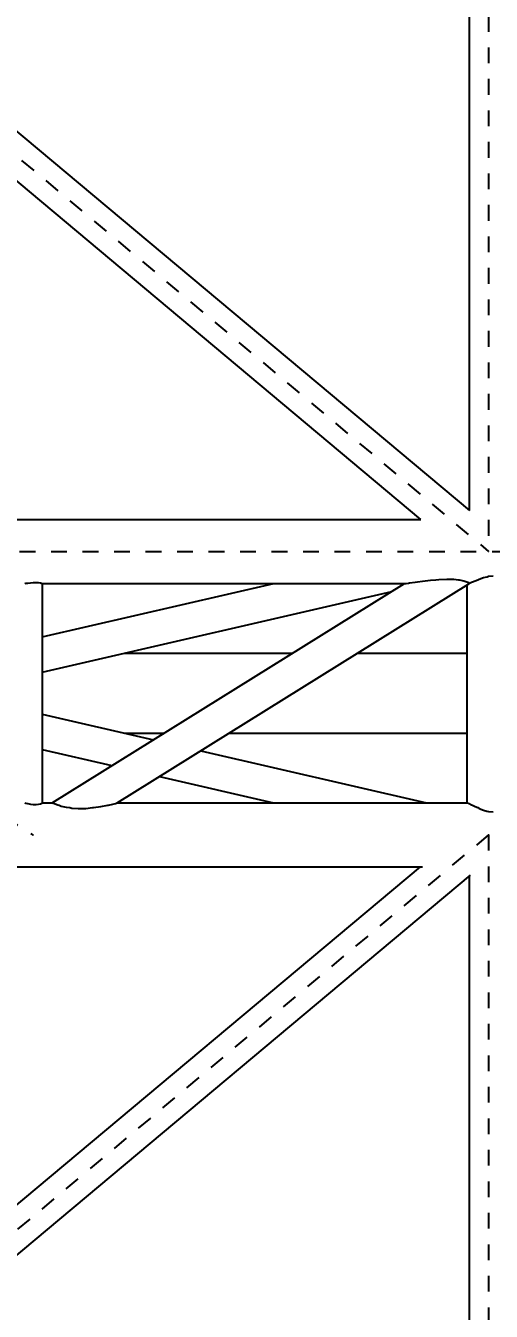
# Model space of a CAD drawing. Header units: millimetres. Extents: x 149919 to 150445, y 136651 to 136866.
# Drawn here: x 150390.61 to 150393.57, y 136738.25 to 136746.41 of the extents above; entities that cross this region are included whole.
import ezdxf

# ---------------------------------------------------------------- set-up
doc = ezdxf.new("R2010")
doc.units = ezdxf.units.MM
doc.header["$LTSCALE"] = 0.25
doc.linetypes.add('CENTER', pattern=[50.8, 31.75, -6.35, 6.35, -6.35])
doc.linetypes.add('XKITLINE00', pattern=[0])
doc.styles.add('ROMANS', font='romans.shx')
doc.dimstyles.new('MD300', dxfattribs={"dimtxt": 2.5, "dimasz": 2.5, "dimexe": 1, "dimexo": 1, "dimgap": 0.5, "dimtad": 1, "dimdec": 1, "dimlfac": 50, "dimrnd": 0.5, "dimdsep": 46, "dimtxsty": 'ROMANS', "dimcen": 1, "dimclrd": 146, "dimclre": 146, "dimclrt": 30, "dimadec": 1, "dimazin": 2, "dimtfac": 1, "dimtdec": 1, "dimtmove": 0, "dimatfit": 1, "dimfxl": 1, "dimtolj": 1, "dimtzin": 0, "dimlwd": -1, "dimlwe": -1, "dimarcsym": 0})

# ---------------------------------------------------------------- blocks, each defined once
blk = doc.blocks.new('çatıı')
at = {"color": 8, "linetype": 'CENTER'}
for p, q in [((25173.61, 10730.27), (25173.61, 9270.27)), ((24340.44, 9967.92), (25173.61, 9270.27)), ((24593.95, 9270.27), (24884.52, 9090.27)), ((24815.89, 9270.27), (26261.34, 9270.27)), ((25173.61, 9090.27), (23430, 7630.27)), ((25173.61, 9090.27), (25173.61, 7630.27))]:
    blk.add_line(p, q, dxfattribs=at)
at = {"color": 8, "linetype": 'XKITLINE00'}
for p, q in [((25161.43, 10704.25), (25161.43, 9296.31)), ((24348.11, 9977.34), (25161.59, 9296.17)), ((24332.78, 9958.5), (25130.45, 9290.57)), ((24815.89, 9290.57), (25130.67, 9290.57)), ((24879.1, 9249.92), (24879.91, 9250.01)), ((24879.91, 9250.01), (24880.89, 9250.07)), ((24880.89, 9250.07), (24881.17, 9250.14)), ((24881.17, 9250.14), (24882.76, 9250.4)), ((24882.76, 9250.4), (24884.52, 9250.54)), ((24884.52, 9250.54), (24886.28, 9250.56)), ((24886.28, 9250.56), (24887.87, 9250.45)), ((24887.87, 9250.45), (24889.13, 9250.22)), ((24889.13, 9250.22), (24889.5, 9250.07)), ((24889.5, 9250.07), (24889.94, 9250.03)), ((24889.94, 9250.03), (24890.22, 9249.94)), ((24890.12, 9249.97), (25121.25, 9249.97)), ((24890.22, 9216), (25037.31, 9249.97)), ((24890.22, 9249.94), (24890.22, 9110.52)), ((24896.57, 9110.63), (25120.33, 9249.96)), ((24937.8, 9110.59), (25161.13, 9249.65)), ((25120.33, 9249.96), (25120.43, 9249.89)), ((25120.43, 9249.89), (25121.27, 9249.98)), ((25121.27, 9249.98), (25122.74, 9250.07)), ((25122.74, 9250.07), (25123.54, 9250.23)), ((25123.54, 9250.23), (25127.12, 9250.72)), ((25127.12, 9250.72), (25128.53, 9250.86)), ((25128.53, 9250.86), (25131.72, 9251.38)), ((25131.72, 9251.38), (25136.81, 9251.99)), ((25136.81, 9251.99), (25140.11, 9252.25)), ((25140.11, 9252.25), (25142.07, 9252.47)), ((25142.07, 9252.47), (25147.13, 9252.73)), ((25147.13, 9252.73), (25151.53, 9252.64)), ((25151.53, 9252.64), (25154.53, 9252.25)), ((25154.53, 9252.25), (25155.07, 9252.2)), ((25155.07, 9252.2), (25157.96, 9251.69)), ((25157.96, 9251.69), (25159.83, 9250.99)), ((25159.83, 9250.99), (25159.94, 9250.86)), ((25159.94, 9250.86), (25161.13, 9250.47)), ((25159.96, 9248.92), (25159.96, 9110.57)), ((25160.24, 9249.09), (25160.26, 9249.06)), ((25160.26, 9249.06), (25160.3, 9249.08)), ((25160.3, 9249.08), (25160.99, 9249.45)), ((25160.82, 9249.46), (25160.84, 9249.42)), ((25160.84, 9249.42), (25160.89, 9249.44)), ((25160.89, 9249.44), (25161.04, 9249.53)), ((25161.31, 9249.9), (25160.99, 9249.45)), ((25161.13, 9250.47), (25161.38, 9250.07)), ((25161.53, 9250.13), (25161.31, 9249.9)), ((25161.38, 9250.07), (25161.46, 9250.06)), ((25161.53, 9250.13), (25162.94, 9250.71)), ((25162.94, 9250.71), (25163.54, 9250.87)), ((25163.54, 9250.87), (25165.1, 9251.66)), ((25165.1, 9251.66), (25166.81, 9252.26)), ((25166.81, 9252.26), (25167.69, 9252.73)), ((25167.69, 9252.73), (25170.57, 9253.76)), ((25170.57, 9253.76), (25172.71, 9254.2)), ((25172.71, 9254.2), (25173.61, 9254.46)), ((25173.61, 9254.46), (25176.65, 9254.71)), ((24890.22, 9193.63), (25112.23, 9244.91)), ((24942.36, 9205.67), (25049.21, 9205.67)), ((25090.5, 9205.67), (25159.96, 9205.67)), ((24890.22, 9166.97), (24960.85, 9150.66)), ((24942.59, 9154.87), (24967.62, 9154.87)), ((25008.92, 9154.87), (25159.96, 9154.87)), ((24890.22, 9144.5), (24934.52, 9134.26)), ((24990.97, 9143.7), (25134.37, 9110.57)), ((24964.64, 9127.31), (25037.08, 9110.57)), ((24879.1, 9110.58), (24879.91, 9110.36)), ((24879.91, 9110.36), (24880.88, 9110.22)), ((24880.88, 9110.22), (24881.17, 9110.12)), ((24881.17, 9110.12), (24882.76, 9109.78)), ((24882.76, 9109.78), (24884.52, 9109.6)), ((24884.52, 9109.6), (24886.28, 9109.58)), ((24886.28, 9109.58), (24887.87, 9109.72)), ((24887.87, 9109.72), (24889.13, 9110.03)), ((24889.13, 9110.03), (24889.5, 9110.22)), ((24889.5, 9110.22), (24889.94, 9110.32)), ((24889.94, 9110.32), (24890.22, 9110.52)), ((24890.22, 9110.57), (24896.94, 9110.57)), ((24896.57, 9110.63), (24896.54, 9110.57)), ((24896.57, 9110.63), (24896.82, 9110.66)), ((24896.82, 9110.66), (24897.14, 9110.43)), ((24897.14, 9110.43), (24898.13, 9110.23)), ((24898.13, 9110.23), (24898.36, 9110.02)), ((24898.36, 9110.02), (24900.1, 9109.37)), ((24932.39, 9109.19), (24935.07, 9109.71)), ((24935.07, 9109.71), (24936.78, 9110.23)), ((24936.78, 9110.23), (24937.18, 9110.3)), ((24937.18, 9110.3), (24937.8, 9110.59)), ((24937.77, 9110.57), (25160.41, 9110.57)), ((25160.07, 9110.57), (25160.26, 9110.66)), ((25160.26, 9110.66), (25160.3, 9110.61)), ((25160.3, 9110.61), (25161.31, 9110.24)), ((25161.31, 9110.24), (25161.38, 9110.23)), ((25161.38, 9110.23), (25162.94, 9109.4)), ((24900.1, 9109.37), (24900.96, 9109.19)), ((24900.96, 9109.19), (24902.36, 9108.57)), ((24902.36, 9108.57), (24905.34, 9107.87)), ((24905.34, 9107.87), (24907.72, 9107.57)), ((24907.72, 9107.57), (24908.96, 9107.32)), ((24908.96, 9107.32), (24913.13, 9107.03)), ((24913.13, 9107.03), (24917.86, 9107.14)), ((24917.86, 9107.14), (24922.13, 9107.57)), ((24922.13, 9107.57), (24922.87, 9107.63)), ((24922.87, 9107.63), (24927.55, 9108.23)), ((24927.55, 9108.23), (24931.87, 9109.05)), ((24931.87, 9109.05), (24932.39, 9109.19)), ((25162.94, 9109.4), (25163.53, 9109.19)), ((25163.53, 9109.19), (25165.1, 9108.26)), ((25165.1, 9108.26), (25166.8, 9107.57)), ((25166.8, 9107.57), (25167.69, 9107.05)), ((25167.69, 9107.05), (25170.57, 9105.91)), ((25170.57, 9105.91), (25172.69, 9105.43)), ((25172.69, 9105.43), (25173.61, 9105.14)), ((25173.61, 9105.14), (25176.65, 9104.88)), ((24301.8, 8376.16), (25130.39, 9069.97)), ((24815.89, 9069.97), (25131.8, 9069.97)), ((24320.78, 8360.28), (25162.16, 9064.8)), ((25161.43, 9064.19), (25161.43, 7656.37))]:
    blk.add_line(p, q, dxfattribs=at)
for centre in [(25173.61, 9270.27), (25173.61, 9270.27), (24884.52, 9090.27), (25173.61, 9090.27), (25173.61, 9090.27)]:
    blk.add_circle(centre, 0.05, dxfattribs=at)
blk = doc.blocks.new('*D12')
at = {"color": 146, "transparency": 16777216}
for p, q in [((150392.2596, 136781.1776), (150399.081, 136781.1776)), ((150398.081, 136778.6776), (150398.081, 136738.6776)), ((150392.2596, 136736.1776), (150399.081, 136736.1776))]:
    blk.add_line(p, q, dxfattribs=at)
for points in [[(150397.6644, 136778.6776), (150398.4977, 136778.6776), (150398.081, 136781.1776)], [(150397.6644, 136738.6776), (150398.4977, 136738.6776), (150398.081, 136736.1776)]]:
    blk.add_solid(points, dxfattribs=at)
at = {"layer": 'DEFPOINTS', "color": 0, "transparency": 16777216}
for p in [(150391.2596, 136781.1776), (150391.2596, 136736.1776), (150398.081, 136736.1776)]:
    blk.add_point(p, dxfattribs=at)
at = {"color": 1, "transparency": 16777216, "insert": (150396.331, 136758.6776), "char_height": 2.5, "attachment_point": 5, "rotation": 90, "style": 'ROMANS'}
blk.add_mtext('\\A1;45', dxfattribs=at)

msp = doc.modelspace()

# ---------------------------------------------------------------- block references
at = {"xscale": 0.009999943142843078, "yscale": 0.009999943142843078, "zscale": 0.009999943142843078}
msp.add_blockref('çatıı', (150141.8141, 136650.3731), dxfattribs=at)

# ---------------------------------------------------------------- dimensions: what is measured, and where the dimension line sits
dim = msp.add_aligned_dim(p1=(150391.2596, 136781.1776), p2=(150391.2596, 136736.1776), distance=6.8214, dimstyle='MD300', override={"dimdec": 2, "dimlfac": 1, "dimrnd": 0.05, "dimclrt": 1})
dim.commit()
dim.dimension.update_dxf_attribs({"geometry": '*D12', "text_midpoint": (150396.331, 136758.6776)})

doc.saveas('drawing.dxf')
